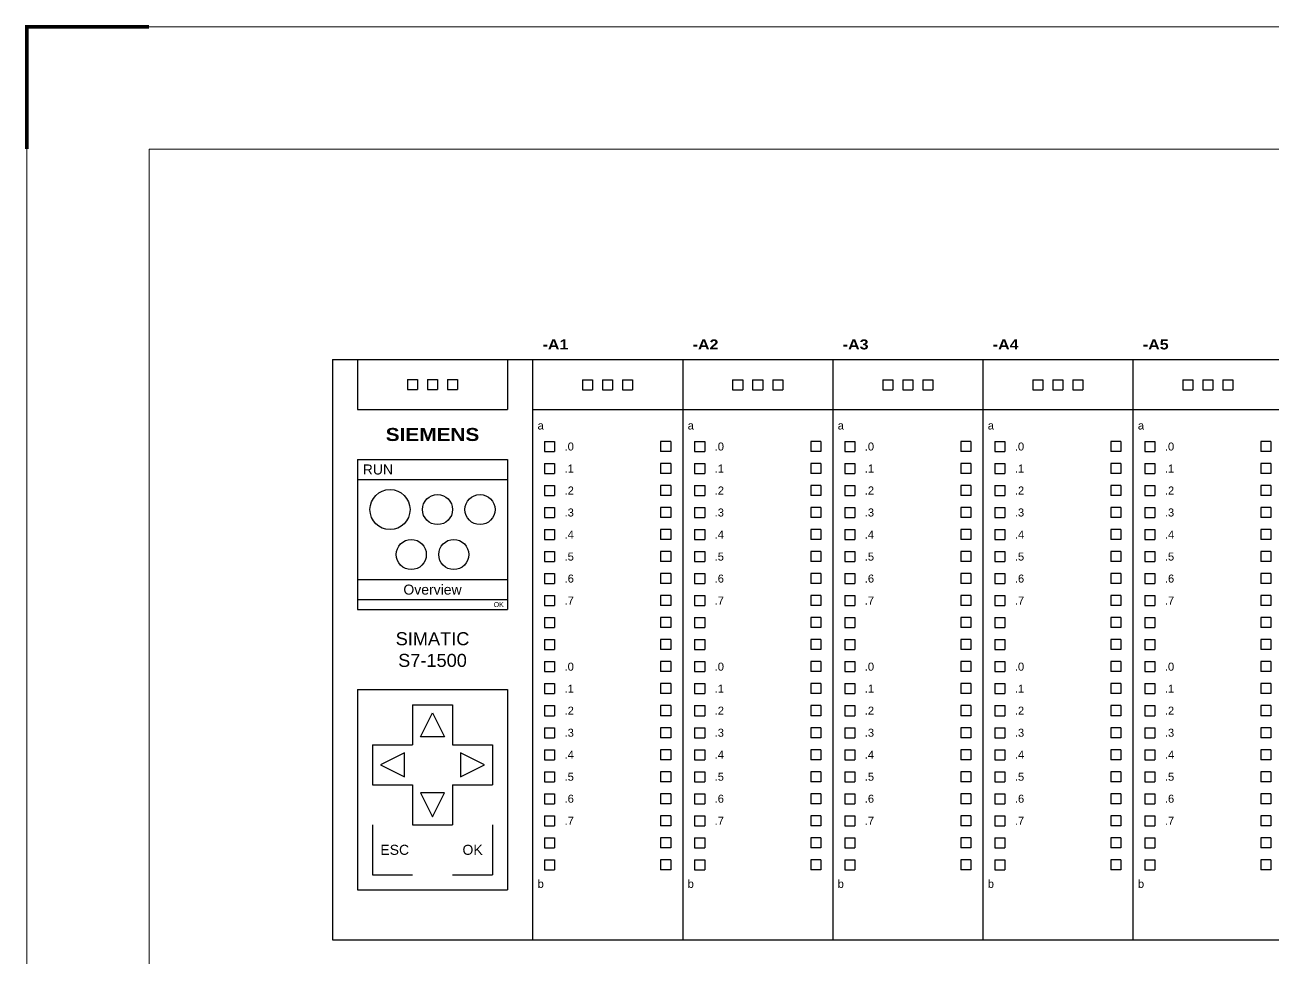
# Model space of a CAD drawing. Header units: centimetres. Extents: x -6233 to 67854, y 107 to 55669.
# Drawn here: x 110 to 1637, y 3410 to 4551 of the extents above; entities that cross this region are included whole.
import ezdxf
from ezdxf.enums import TextEntityAlignment as Align

# ---------------------------------------------------------------- set-up
doc = ezdxf.new("R2010")
doc.units = ezdxf.units.CM
doc.header["$LTSCALE"] = 25.4
for name, color, linetype in [('Etiket-Line-L', 7, 'Continuous'), ('EtIket-Line-S', 2, 'Continuous'), ('Etiket-Text-List1', 3, 'Continuous')]:
    doc.layers.add(name, color=color, linetype=linetype)
doc.styles.add('Bold', font='ariblk.ttf', dxfattribs={"height": 25.4})
doc.styles.get("Standard").update_dxf_attribs({"font": 'arial.ttf', "height": 25.4})

# ---------------------------------------------------------------- blocks, each defined once
blk = doc.blocks.new('x5 Out Line')
at = {"const_width": 0.3}
blk.add_lwpolyline([(9.654, 286.712), (0, 286.712), (0, 277.058)], dxfattribs=at)
at = {"lineweight": 15}
blk.add_lwpolyline([(395.797, 9.654), (395.797, 277.058), (9.654, 277.058), (9.654, 9.654)], close=True, dxfattribs=at)
at = {"layer": 'EtIket-Line-S', "lineweight": 9, "ltscale": 0.5}
blk.add_lwpolyline([(0, 0), (405.451, 0), (405.451, 286.712), (0, 286.712)], close=True, dxfattribs=at)

msp = doc.modelspace()

# ---------------------------------------------------------------- linework, layer by layer
at = {"ltscale": 50}
for p, q in [((486.1, 4142.2), (486.1, 3432.4)), ((486.1, 4142.2), (730.9, 4142.2)), ((516.7, 4142.2), (516.7, 4081)), ((700.3, 4142.2), (700.3, 4081)), ((730.9, 4142.2), (730.9, 3432.4)), ((730.9, 4142.2), (914.5, 4142.2)), ((914.5, 4142.2), (914.5, 3432.4)), ((914.5, 4142.2), (1098, 4142.2)), ((1098, 4142.2), (1098, 3432.4)), ((1098, 4142.2), (1281.6, 4142.2)), ((1281.6, 4142.2), (1281.6, 3432.4)), ((1281.6, 4142.2), (1465.2, 4142.2)), ((1465.2, 4142.2), (1465.2, 3432.4)), ((1465.2, 4142.2), (1648.7, 4142.2)), ((577.9, 4117.7), (577.9, 4105.5)), ((577.9, 4117.7), (590.2, 4117.7)), ((590.2, 4117.7), (590.2, 4105.5)), ((602.4, 4117.7), (602.4, 4105.5)), ((602.4, 4117.7), (614.6, 4117.7)), ((614.6, 4117.7), (614.6, 4105.5)), ((626.9, 4117.7), (626.9, 4105.5)), ((626.9, 4117.7), (639.1, 4117.7)), ((639.1, 4117.7), (639.1, 4105.5)), ((841, 4117.3), (841, 4105.1)), ((841, 4117.3), (853.3, 4117.3)), ((853.3, 4117.3), (853.3, 4105.1)), ((1024.6, 4117.3), (1024.6, 4105.1)), ((1024.6, 4117.3), (1036.8, 4117.3)), ((1036.8, 4117.3), (1036.8, 4105.1)), ((1208.2, 4117.3), (1208.2, 4105.1)), ((1208.2, 4117.3), (1220.4, 4117.3)), ((1220.4, 4117.3), (1220.4, 4105.1)), ((1391.7, 4117.3), (1391.7, 4105.1)), ((1391.7, 4117.3), (1404, 4117.3)), ((1404, 4117.3), (1404, 4105.1)), ((1575.3, 4117.3), (1575.3, 4105.1)), ((1575.3, 4117.3), (1587.5, 4117.3)), ((1587.5, 4117.3), (1587.5, 4105.1)), ((577.9, 4105.5), (590.2, 4105.5)), ((602.4, 4105.5), (614.6, 4105.5)), ((626.9, 4105.5), (639.1, 4105.5)), ((841, 4105.1), (853.3, 4105.1)), ((1024.6, 4105.1), (1036.8, 4105.1)), ((1208.2, 4105.1), (1220.4, 4105.1)), ((1391.7, 4105.1), (1404, 4105.1)), ((1575.3, 4105.1), (1587.5, 4105.1)), ((516.7, 4081), (700.3, 4081)), ((730.9, 4081), (914.5, 4081)), ((914.5, 4081), (1098, 4081)), ((1098, 4081), (1281.6, 4081)), ((1281.6, 4081), (1465.2, 4081)), ((1465.2, 4081), (1648.7, 4081)), ((887.5, 4041.9), (887.5, 4029.6)), ((899.8, 4041.9), (887.5, 4041.9)), ((899.8, 4041.9), (899.8, 4029.6)), ((1071.1, 4041.9), (1071.1, 4029.6)), ((1083.3, 4041.9), (1071.1, 4041.9)), ((1083.3, 4041.9), (1083.3, 4029.6)), ((1254.7, 4041.9), (1254.7, 4029.6)), ((1266.9, 4041.9), (1254.7, 4041.9)), ((1266.9, 4041.9), (1266.9, 4029.6)), ((1438.2, 4041.9), (1438.2, 4029.6)), ((1450.5, 4041.9), (1438.2, 4041.9)), ((1450.5, 4041.9), (1450.5, 4029.6)), ((1621.8, 4041.9), (1621.8, 4029.6)), ((1634, 4041.9), (1621.8, 4041.9)), ((1634, 4041.9), (1634, 4029.6)), ((516.7, 4019.8), (700.3, 4019.8)), ((516.7, 4019.8), (516.7, 3836.3)), ((700.3, 4019.8), (700.3, 3836.3)), ((899.8, 4029.6), (887.5, 4029.6)), ((1083.3, 4029.6), (1071.1, 4029.6)), ((1266.9, 4029.6), (1254.7, 4029.6)), ((1450.5, 4029.6), (1438.2, 4029.6)), ((1634, 4029.6), (1621.8, 4029.6)), ((887.5, 4014.9), (887.5, 4002.7)), ((899.8, 4014.9), (887.5, 4014.9)), ((899.8, 4002.7), (887.5, 4002.7)), ((899.8, 4014.9), (899.8, 4002.7)), ((1071.1, 4014.9), (1071.1, 4002.7)), ((1083.3, 4014.9), (1071.1, 4014.9)), ((1083.3, 4002.7), (1071.1, 4002.7)), ((1083.3, 4014.9), (1083.3, 4002.7)), ((1254.7, 4014.9), (1254.7, 4002.7)), ((1266.9, 4014.9), (1254.7, 4014.9)), ((1266.9, 4002.7), (1254.7, 4002.7)), ((1266.9, 4014.9), (1266.9, 4002.7)), ((1438.2, 4014.9), (1438.2, 4002.7)), ((1450.5, 4014.9), (1438.2, 4014.9)), ((1450.5, 4002.7), (1438.2, 4002.7)), ((1450.5, 4014.9), (1450.5, 4002.7)), ((1621.8, 4014.9), (1621.8, 4002.7)), ((1634, 4014.9), (1621.8, 4014.9)), ((1634, 4002.7), (1621.8, 4002.7)), ((1634, 4014.9), (1634, 4002.7)), ((516.7, 3995.3), (700.3, 3995.3)), ((887.5, 3988), (887.5, 3975.8)), ((899.8, 3988), (887.5, 3988)), ((899.8, 3988), (899.8, 3975.8)), ((1071.1, 3988), (1071.1, 3975.8)), ((1083.3, 3988), (1071.1, 3988)), ((1083.3, 3988), (1083.3, 3975.8)), ((1254.7, 3988), (1254.7, 3975.8)), ((1266.9, 3988), (1254.7, 3988)), ((1266.9, 3988), (1266.9, 3975.8)), ((1438.2, 3988), (1438.2, 3975.8)), ((1450.5, 3988), (1438.2, 3988)), ((1450.5, 3988), (1450.5, 3975.8)), ((1621.8, 3988), (1621.8, 3975.8)), ((1634, 3988), (1621.8, 3988)), ((1634, 3988), (1634, 3975.8)), ((899.8, 3975.8), (887.5, 3975.8)), ((1083.3, 3975.8), (1071.1, 3975.8)), ((1266.9, 3975.8), (1254.7, 3975.8)), ((1450.5, 3975.8), (1438.2, 3975.8)), ((1634, 3975.8), (1621.8, 3975.8)), ((887.5, 3961.1), (887.5, 3948.8)), ((899.8, 3961.1), (887.5, 3961.1)), ((899.8, 3961.1), (899.8, 3948.8)), ((1071.1, 3961.1), (1071.1, 3948.8)), ((1083.3, 3961.1), (1071.1, 3961.1)), ((1083.3, 3961.1), (1083.3, 3948.8)), ((1254.7, 3961.1), (1254.7, 3948.8)), ((1266.9, 3961.1), (1254.7, 3961.1)), ((1266.9, 3961.1), (1266.9, 3948.8)), ((1438.2, 3961.1), (1438.2, 3948.8)), ((1450.5, 3961.1), (1438.2, 3961.1)), ((1450.5, 3961.1), (1450.5, 3948.8)), ((1621.8, 3961.1), (1621.8, 3948.8)), ((1634, 3961.1), (1621.8, 3961.1)), ((1634, 3961.1), (1634, 3948.8)), ((899.8, 3948.8), (887.5, 3948.8)), ((1083.3, 3948.8), (1071.1, 3948.8)), ((1266.9, 3948.8), (1254.7, 3948.8)), ((1450.5, 3948.8), (1438.2, 3948.8)), ((1634, 3948.8), (1621.8, 3948.8)), ((887.5, 3934.2), (887.5, 3921.9)), ((899.8, 3934.2), (887.5, 3934.2)), ((899.8, 3934.2), (899.8, 3921.9)), ((1071.1, 3934.2), (1071.1, 3921.9)), ((1083.3, 3934.2), (1071.1, 3934.2)), ((1083.3, 3934.2), (1083.3, 3921.9)), ((1254.7, 3934.2), (1254.7, 3921.9)), ((1266.9, 3934.2), (1254.7, 3934.2)), ((1266.9, 3934.2), (1266.9, 3921.9)), ((1438.2, 3934.2), (1438.2, 3921.9)), ((1450.5, 3934.2), (1438.2, 3934.2)), ((1450.5, 3934.2), (1450.5, 3921.9)), ((1621.8, 3934.2), (1621.8, 3921.9)), ((1634, 3934.2), (1621.8, 3934.2)), ((1634, 3934.2), (1634, 3921.9)), ((899.8, 3921.9), (887.5, 3921.9)), ((1083.3, 3921.9), (1071.1, 3921.9)), ((1266.9, 3921.9), (1254.7, 3921.9)), ((1450.5, 3921.9), (1438.2, 3921.9)), ((1634, 3921.9), (1621.8, 3921.9)), ((887.5, 3907.2), (887.5, 3895)), ((899.8, 3907.2), (887.5, 3907.2)), ((899.8, 3895), (887.5, 3895)), ((899.8, 3907.2), (899.8, 3895)), ((1071.1, 3907.2), (1071.1, 3895)), ((1083.3, 3907.2), (1071.1, 3907.2)), ((1083.3, 3895), (1071.1, 3895)), ((1083.3, 3907.2), (1083.3, 3895)), ((1254.7, 3907.2), (1254.7, 3895)), ((1266.9, 3907.2), (1254.7, 3907.2)), ((1266.9, 3895), (1254.7, 3895)), ((1266.9, 3907.2), (1266.9, 3895)), ((1438.2, 3907.2), (1438.2, 3895)), ((1450.5, 3907.2), (1438.2, 3907.2)), ((1450.5, 3895), (1438.2, 3895)), ((1450.5, 3907.2), (1450.5, 3895)), ((1621.8, 3907.2), (1621.8, 3895)), ((1634, 3907.2), (1621.8, 3907.2)), ((1634, 3895), (1621.8, 3895)), ((1634, 3907.2), (1634, 3895)), ((887.5, 3880.3), (887.5, 3868.1)), ((899.8, 3880.3), (887.5, 3880.3)), ((899.8, 3880.3), (899.8, 3868.1)), ((1071.1, 3880.3), (1071.1, 3868.1)), ((1083.3, 3880.3), (1071.1, 3880.3)), ((1083.3, 3880.3), (1083.3, 3868.1)), ((1254.7, 3880.3), (1254.7, 3868.1)), ((1266.9, 3880.3), (1254.7, 3880.3)), ((1266.9, 3880.3), (1266.9, 3868.1)), ((1438.2, 3880.3), (1438.2, 3868.1)), ((1450.5, 3880.3), (1438.2, 3880.3)), ((1450.5, 3880.3), (1450.5, 3868.1)), ((1621.8, 3880.3), (1621.8, 3868.1)), ((1634, 3880.3), (1621.8, 3880.3)), ((1634, 3880.3), (1634, 3868.1)), ((516.7, 3873), (700.3, 3873)), ((899.8, 3868.1), (887.5, 3868.1)), ((1083.3, 3868.1), (1071.1, 3868.1)), ((1266.9, 3868.1), (1254.7, 3868.1)), ((1450.5, 3868.1), (1438.2, 3868.1)), ((1634, 3868.1), (1621.8, 3868.1)), ((516.7, 3848.5), (700.3, 3848.5)), ((887.5, 3853.4), (887.5, 3841.2)), ((899.8, 3853.4), (887.5, 3853.4)), ((899.8, 3853.4), (899.8, 3841.2)), ((1071.1, 3853.4), (1071.1, 3841.2)), ((1083.3, 3853.4), (1071.1, 3853.4)), ((1083.3, 3853.4), (1083.3, 3841.2)), ((1254.7, 3853.4), (1254.7, 3841.2)), ((1266.9, 3853.4), (1254.7, 3853.4)), ((1266.9, 3853.4), (1266.9, 3841.2)), ((1438.2, 3853.4), (1438.2, 3841.2)), ((1450.5, 3853.4), (1438.2, 3853.4)), ((1450.5, 3853.4), (1450.5, 3841.2)), ((1621.8, 3853.4), (1621.8, 3841.2)), ((1634, 3853.4), (1621.8, 3853.4)), ((1634, 3853.4), (1634, 3841.2)), ((516.7, 3836.3), (700.3, 3836.3)), ((899.8, 3841.2), (887.5, 3841.2)), ((1083.3, 3841.2), (1071.1, 3841.2)), ((1266.9, 3841.2), (1254.7, 3841.2)), ((1450.5, 3841.2), (1438.2, 3841.2)), ((1634, 3841.2), (1621.8, 3841.2)), ((745.6, 3826.5), (745.6, 3814.2)), ((745.6, 3826.5), (757.8, 3826.5)), ((757.8, 3826.5), (757.8, 3814.2)), ((887.5, 3826.5), (887.5, 3814.2)), ((899.8, 3826.5), (887.5, 3826.5)), ((899.8, 3826.5), (899.8, 3814.2)), ((929.1, 3826.5), (929.1, 3814.2)), ((929.1, 3826.5), (941.4, 3826.5)), ((941.4, 3826.5), (941.4, 3814.2)), ((1071.1, 3826.5), (1071.1, 3814.2)), ((1083.3, 3826.5), (1071.1, 3826.5)), ((1083.3, 3826.5), (1083.3, 3814.2)), ((1112.7, 3826.5), (1112.7, 3814.2)), ((1112.7, 3826.5), (1124.9, 3826.5)), ((1124.9, 3826.5), (1124.9, 3814.2)), ((1254.7, 3826.5), (1254.7, 3814.2)), ((1266.9, 3826.5), (1254.7, 3826.5)), ((1266.9, 3826.5), (1266.9, 3814.2)), ((1296.3, 3826.5), (1296.3, 3814.2)), ((1296.3, 3826.5), (1308.5, 3826.5)), ((1308.5, 3826.5), (1308.5, 3814.2)), ((1438.2, 3826.5), (1438.2, 3814.2)), ((1450.5, 3826.5), (1438.2, 3826.5)), ((1450.5, 3826.5), (1450.5, 3814.2)), ((1479.8, 3826.5), (1479.8, 3814.2)), ((1479.8, 3826.5), (1492.1, 3826.5)), ((1492.1, 3826.5), (1492.1, 3814.2)), ((1621.8, 3826.5), (1621.8, 3814.2)), ((1634, 3826.5), (1621.8, 3826.5)), ((1634, 3826.5), (1634, 3814.2)), ((745.6, 3814.2), (757.8, 3814.2)), ((899.8, 3814.2), (887.5, 3814.2)), ((929.1, 3814.2), (941.4, 3814.2)), ((1083.3, 3814.2), (1071.1, 3814.2)), ((1112.7, 3814.2), (1124.9, 3814.2)), ((1266.9, 3814.2), (1254.7, 3814.2)), ((1296.3, 3814.2), (1308.5, 3814.2)), ((1450.5, 3814.2), (1438.2, 3814.2)), ((1479.8, 3814.2), (1492.1, 3814.2)), ((1634, 3814.2), (1621.8, 3814.2)), ((745.6, 3799.5), (745.6, 3787.3)), ((745.6, 3799.5), (757.8, 3799.5)), ((745.6, 3787.3), (757.8, 3787.3)), ((757.8, 3799.5), (757.8, 3787.3)), ((887.5, 3799.5), (887.5, 3787.3)), ((899.8, 3799.5), (887.5, 3799.5)), ((899.8, 3787.3), (887.5, 3787.3)), ((899.8, 3799.5), (899.8, 3787.3)), ((929.1, 3799.5), (929.1, 3787.3)), ((929.1, 3799.5), (941.4, 3799.5)), ((929.1, 3787.3), (941.4, 3787.3)), ((941.4, 3799.5), (941.4, 3787.3)), ((1071.1, 3799.5), (1071.1, 3787.3)), ((1083.3, 3799.5), (1071.1, 3799.5)), ((1083.3, 3787.3), (1071.1, 3787.3)), ((1083.3, 3799.5), (1083.3, 3787.3)), ((1112.7, 3799.5), (1112.7, 3787.3)), ((1112.7, 3799.5), (1124.9, 3799.5)), ((1112.7, 3787.3), (1124.9, 3787.3)), ((1124.9, 3799.5), (1124.9, 3787.3)), ((1254.7, 3799.5), (1254.7, 3787.3)), ((1266.9, 3799.5), (1254.7, 3799.5)), ((1266.9, 3787.3), (1254.7, 3787.3)), ((1266.9, 3799.5), (1266.9, 3787.3)), ((1296.3, 3799.5), (1296.3, 3787.3)), ((1296.3, 3799.5), (1308.5, 3799.5)), ((1296.3, 3787.3), (1308.5, 3787.3)), ((1308.5, 3799.5), (1308.5, 3787.3)), ((1438.2, 3799.5), (1438.2, 3787.3)), ((1450.5, 3799.5), (1438.2, 3799.5)), ((1450.5, 3787.3), (1438.2, 3787.3)), ((1450.5, 3799.5), (1450.5, 3787.3)), ((1479.8, 3799.5), (1479.8, 3787.3)), ((1479.8, 3799.5), (1492.1, 3799.5)), ((1479.8, 3787.3), (1492.1, 3787.3)), ((1492.1, 3799.5), (1492.1, 3787.3)), ((1621.8, 3799.5), (1621.8, 3787.3)), ((1634, 3799.5), (1621.8, 3799.5)), ((1634, 3787.3), (1621.8, 3787.3)), ((1634, 3799.5), (1634, 3787.3)), ((887.5, 3772.6), (887.5, 3760.4)), ((899.8, 3772.6), (887.5, 3772.6)), ((899.8, 3772.6), (899.8, 3760.4)), ((1071.1, 3772.6), (1071.1, 3760.4)), ((1083.3, 3772.6), (1071.1, 3772.6)), ((1083.3, 3772.6), (1083.3, 3760.4)), ((1254.7, 3772.6), (1254.7, 3760.4)), ((1266.9, 3772.6), (1254.7, 3772.6)), ((1266.9, 3772.6), (1266.9, 3760.4)), ((1438.2, 3772.6), (1438.2, 3760.4)), ((1450.5, 3772.6), (1438.2, 3772.6)), ((1450.5, 3772.6), (1450.5, 3760.4)), ((1621.8, 3772.6), (1621.8, 3760.4)), ((1634, 3772.6), (1621.8, 3772.6)), ((1634, 3772.6), (1634, 3760.4)), ((899.8, 3760.4), (887.5, 3760.4)), ((1083.3, 3760.4), (1071.1, 3760.4)), ((1266.9, 3760.4), (1254.7, 3760.4)), ((1450.5, 3760.4), (1438.2, 3760.4)), ((1634, 3760.4), (1621.8, 3760.4)), ((887.5, 3745.7), (887.5, 3733.5)), ((899.8, 3745.7), (887.5, 3745.7)), ((899.8, 3745.7), (899.8, 3733.5)), ((1071.1, 3745.7), (1071.1, 3733.5)), ((1083.3, 3745.7), (1071.1, 3745.7)), ((1083.3, 3745.7), (1083.3, 3733.5)), ((1254.7, 3745.7), (1254.7, 3733.5)), ((1266.9, 3745.7), (1254.7, 3745.7)), ((1266.9, 3745.7), (1266.9, 3733.5)), ((1438.2, 3745.7), (1438.2, 3733.5)), ((1450.5, 3745.7), (1438.2, 3745.7)), ((1450.5, 3745.7), (1450.5, 3733.5)), ((1621.8, 3745.7), (1621.8, 3733.5)), ((1634, 3745.7), (1621.8, 3745.7)), ((1634, 3745.7), (1634, 3733.5)), ((516.7, 3738.4), (700.3, 3738.4)), ((516.7, 3738.4), (516.7, 3493.6)), ((700.3, 3738.4), (700.3, 3493.6)), ((899.8, 3733.5), (887.5, 3733.5)), ((1083.3, 3733.5), (1071.1, 3733.5)), ((1266.9, 3733.5), (1254.7, 3733.5)), ((1450.5, 3733.5), (1438.2, 3733.5)), ((1634, 3733.5), (1621.8, 3733.5)), ((584, 3720), (633, 3720)), ((584, 3720), (584, 3671)), ((593.8, 3680.8), (608.5, 3710.2)), ((608.5, 3710.2), (623.2, 3680.8)), ((633, 3720), (633, 3671)), ((887.5, 3718.8), (887.5, 3706.5)), ((899.8, 3718.8), (887.5, 3718.8)), ((899.8, 3718.8), (899.8, 3706.5)), ((1071.1, 3718.8), (1071.1, 3706.5)), ((1083.3, 3718.8), (1071.1, 3718.8)), ((1083.3, 3718.8), (1083.3, 3706.5)), ((1254.7, 3718.8), (1254.7, 3706.5)), ((1266.9, 3718.8), (1254.7, 3718.8)), ((1266.9, 3718.8), (1266.9, 3706.5)), ((1438.2, 3718.8), (1438.2, 3706.5)), ((1450.5, 3718.8), (1438.2, 3718.8)), ((1450.5, 3718.8), (1450.5, 3706.5)), ((1621.8, 3718.8), (1621.8, 3706.5)), ((1634, 3718.8), (1621.8, 3718.8)), ((1634, 3718.8), (1634, 3706.5)), ((899.8, 3706.5), (887.5, 3706.5)), ((1083.3, 3706.5), (1071.1, 3706.5)), ((1266.9, 3706.5), (1254.7, 3706.5)), ((1450.5, 3706.5), (1438.2, 3706.5)), ((1634, 3706.5), (1621.8, 3706.5)), ((623.2, 3680.8), (593.8, 3680.8)), ((887.5, 3691.8), (887.5, 3679.6)), ((899.8, 3691.8), (887.5, 3691.8)), ((899.8, 3679.6), (887.5, 3679.6)), ((899.8, 3691.8), (899.8, 3679.6)), ((1071.1, 3691.8), (1071.1, 3679.6)), ((1083.3, 3691.8), (1071.1, 3691.8)), ((1083.3, 3679.6), (1071.1, 3679.6)), ((1083.3, 3691.8), (1083.3, 3679.6)), ((1254.7, 3691.8), (1254.7, 3679.6)), ((1266.9, 3691.8), (1254.7, 3691.8)), ((1266.9, 3679.6), (1254.7, 3679.6)), ((1266.9, 3691.8), (1266.9, 3679.6)), ((1438.2, 3691.8), (1438.2, 3679.6)), ((1450.5, 3691.8), (1438.2, 3691.8)), ((1450.5, 3679.6), (1438.2, 3679.6)), ((1450.5, 3691.8), (1450.5, 3679.6)), ((1621.8, 3691.8), (1621.8, 3679.6)), ((1634, 3691.8), (1621.8, 3691.8)), ((1634, 3679.6), (1621.8, 3679.6)), ((1634, 3691.8), (1634, 3679.6)), ((535.1, 3671), (535.1, 3622.1)), ((535.1, 3671), (584, 3671)), ((633, 3671), (681.9, 3671)), ((681.9, 3671), (681.9, 3622.1)), ((887.5, 3664.9), (887.5, 3652.7)), ((899.8, 3664.9), (887.5, 3664.9)), ((899.8, 3664.9), (899.8, 3652.7)), ((1071.1, 3664.9), (1071.1, 3652.7)), ((1083.3, 3664.9), (1071.1, 3664.9)), ((1083.3, 3664.9), (1083.3, 3652.7)), ((1254.7, 3664.9), (1254.7, 3652.7)), ((1266.9, 3664.9), (1254.7, 3664.9)), ((1266.9, 3664.9), (1266.9, 3652.7)), ((1438.2, 3664.9), (1438.2, 3652.7)), ((1450.5, 3664.9), (1438.2, 3664.9)), ((1450.5, 3664.9), (1450.5, 3652.7)), ((1621.8, 3664.9), (1621.8, 3652.7)), ((1634, 3664.9), (1621.8, 3664.9)), ((1634, 3664.9), (1634, 3652.7)), ((574.3, 3661.3), (544.8, 3646.6)), ((574.3, 3631.9), (574.3, 3661.3)), ((672.2, 3646.6), (642.7, 3661.3)), ((642.7, 3661.3), (642.7, 3631.9)), ((899.8, 3652.7), (887.5, 3652.7)), ((1083.3, 3652.7), (1071.1, 3652.7)), ((1266.9, 3652.7), (1254.7, 3652.7)), ((1450.5, 3652.7), (1438.2, 3652.7)), ((1634, 3652.7), (1621.8, 3652.7)), ((544.8, 3646.6), (574.3, 3631.9)), ((642.7, 3631.9), (672.2, 3646.6)), ((887.5, 3638), (887.5, 3625.8)), ((899.8, 3638), (887.5, 3638)), ((899.8, 3638), (899.8, 3625.8)), ((1071.1, 3638), (1071.1, 3625.8)), ((1083.3, 3638), (1071.1, 3638)), ((1083.3, 3638), (1083.3, 3625.8)), ((1254.7, 3638), (1254.7, 3625.8)), ((1266.9, 3638), (1254.7, 3638)), ((1266.9, 3638), (1266.9, 3625.8)), ((1438.2, 3638), (1438.2, 3625.8)), ((1450.5, 3638), (1438.2, 3638)), ((1450.5, 3638), (1450.5, 3625.8)), ((1621.8, 3638), (1621.8, 3625.8)), ((1634, 3638), (1621.8, 3638)), ((1634, 3638), (1634, 3625.8)), ((535.1, 3622.1), (584, 3622.1)), ((584, 3622.1), (584, 3573.1)), ((633, 3622.1), (681.9, 3622.1)), ((633, 3622.1), (633, 3573.1)), ((899.8, 3625.8), (887.5, 3625.8)), ((1083.3, 3625.8), (1071.1, 3625.8)), ((1266.9, 3625.8), (1254.7, 3625.8)), ((1450.5, 3625.8), (1438.2, 3625.8)), ((1634, 3625.8), (1621.8, 3625.8)), ((593.8, 3612.3), (608.5, 3582.9)), ((623.2, 3612.3), (593.8, 3612.3)), ((608.5, 3582.9), (623.2, 3612.3)), ((887.5, 3611.1), (887.5, 3598.8)), ((899.8, 3611.1), (887.5, 3611.1)), ((899.8, 3611.1), (899.8, 3598.8)), ((1071.1, 3611.1), (1071.1, 3598.8)), ((1083.3, 3611.1), (1071.1, 3611.1)), ((1083.3, 3611.1), (1083.3, 3598.8)), ((1254.7, 3611.1), (1254.7, 3598.8)), ((1266.9, 3611.1), (1254.7, 3611.1)), ((1266.9, 3611.1), (1266.9, 3598.8)), ((1438.2, 3611.1), (1438.2, 3598.8)), ((1450.5, 3611.1), (1438.2, 3611.1)), ((1450.5, 3611.1), (1450.5, 3598.8)), ((1621.8, 3611.1), (1621.8, 3598.8)), ((1634, 3611.1), (1621.8, 3611.1)), ((1634, 3611.1), (1634, 3598.8)), ((899.8, 3598.8), (887.5, 3598.8)), ((1083.3, 3598.8), (1071.1, 3598.8)), ((1266.9, 3598.8), (1254.7, 3598.8)), ((1450.5, 3598.8), (1438.2, 3598.8)), ((1634, 3598.8), (1621.8, 3598.8)), ((535.1, 3573.1), (535.1, 3512)), ((584, 3573.1), (633, 3573.1)), ((887.5, 3584.2), (887.5, 3571.9)), ((899.8, 3584.2), (887.5, 3584.2)), ((899.8, 3584.2), (899.8, 3571.9)), ((1071.1, 3584.2), (1071.1, 3571.9)), ((1083.3, 3584.2), (1071.1, 3584.2)), ((1083.3, 3584.2), (1083.3, 3571.9)), ((1254.7, 3584.2), (1254.7, 3571.9)), ((1266.9, 3584.2), (1254.7, 3584.2)), ((1266.9, 3584.2), (1266.9, 3571.9)), ((1438.2, 3584.2), (1438.2, 3571.9)), ((1450.5, 3584.2), (1438.2, 3584.2)), ((1450.5, 3584.2), (1450.5, 3571.9)), ((1621.8, 3584.2), (1621.8, 3571.9)), ((1634, 3584.2), (1621.8, 3584.2)), ((1634, 3584.2), (1634, 3571.9)), ((745.6, 3557.2), (745.6, 3545)), ((745.6, 3557.2), (757.8, 3557.2)), ((757.8, 3557.2), (757.8, 3545)), ((899.8, 3571.9), (887.5, 3571.9)), ((887.5, 3557.2), (887.5, 3545)), ((899.8, 3557.2), (887.5, 3557.2)), ((899.8, 3557.2), (899.8, 3545)), ((929.1, 3557.2), (929.1, 3545)), ((929.1, 3557.2), (941.4, 3557.2)), ((941.4, 3557.2), (941.4, 3545)), ((1083.3, 3571.9), (1071.1, 3571.9)), ((1071.1, 3557.2), (1071.1, 3545)), ((1083.3, 3557.2), (1071.1, 3557.2)), ((1083.3, 3557.2), (1083.3, 3545)), ((1112.7, 3557.2), (1112.7, 3545)), ((1112.7, 3557.2), (1124.9, 3557.2)), ((1124.9, 3557.2), (1124.9, 3545)), ((1266.9, 3571.9), (1254.7, 3571.9)), ((1254.7, 3557.2), (1254.7, 3545)), ((1266.9, 3557.2), (1254.7, 3557.2)), ((1266.9, 3557.2), (1266.9, 3545)), ((1296.3, 3557.2), (1296.3, 3545)), ((1296.3, 3557.2), (1308.5, 3557.2)), ((1308.5, 3557.2), (1308.5, 3545)), ((1450.5, 3571.9), (1438.2, 3571.9)), ((1438.2, 3557.2), (1438.2, 3545)), ((1450.5, 3557.2), (1438.2, 3557.2)), ((1450.5, 3557.2), (1450.5, 3545)), ((1479.8, 3557.2), (1479.8, 3545)), ((1479.8, 3557.2), (1492.1, 3557.2)), ((1492.1, 3557.2), (1492.1, 3545)), ((1634, 3571.9), (1621.8, 3571.9)), ((1621.8, 3557.2), (1621.8, 3545)), ((1634, 3557.2), (1621.8, 3557.2)), ((1634, 3557.2), (1634, 3545)), ((559.6, 3542.5), (559.6, 3542.5)), ((559.6, 3542.5), (559.6, 3542.5)), ((745.6, 3545), (757.8, 3545)), ((899.8, 3545), (887.5, 3545)), ((929.1, 3545), (941.4, 3545)), ((1083.3, 3545), (1071.1, 3545)), ((1112.7, 3545), (1124.9, 3545)), ((1266.9, 3545), (1254.7, 3545)), ((1296.3, 3545), (1308.5, 3545)), ((1450.5, 3545), (1438.2, 3545)), ((1479.8, 3545), (1492.1, 3545)), ((1634, 3545), (1621.8, 3545)), ((745.6, 3530.3), (745.6, 3518.1)), ((745.6, 3530.3), (757.8, 3530.3)), ((757.8, 3530.3), (757.8, 3518.1)), ((887.5, 3530.3), (887.5, 3518.1)), ((899.8, 3530.3), (887.5, 3530.3)), ((899.8, 3530.3), (899.8, 3518.1)), ((929.1, 3530.3), (929.1, 3518.1)), ((929.1, 3530.3), (941.4, 3530.3)), ((941.4, 3530.3), (941.4, 3518.1)), ((1071.1, 3530.3), (1071.1, 3518.1)), ((1083.3, 3530.3), (1071.1, 3530.3)), ((1083.3, 3530.3), (1083.3, 3518.1)), ((1112.7, 3530.3), (1112.7, 3518.1)), ((1112.7, 3530.3), (1124.9, 3530.3)), ((1124.9, 3530.3), (1124.9, 3518.1)), ((1254.7, 3530.3), (1254.7, 3518.1)), ((1266.9, 3530.3), (1254.7, 3530.3)), ((1266.9, 3530.3), (1266.9, 3518.1)), ((1296.3, 3530.3), (1296.3, 3518.1)), ((1296.3, 3530.3), (1308.5, 3530.3)), ((1308.5, 3530.3), (1308.5, 3518.1)), ((1438.2, 3530.3), (1438.2, 3518.1)), ((1450.5, 3530.3), (1438.2, 3530.3)), ((1450.5, 3530.3), (1450.5, 3518.1)), ((1479.8, 3530.3), (1479.8, 3518.1)), ((1479.8, 3530.3), (1492.1, 3530.3)), ((1492.1, 3530.3), (1492.1, 3518.1)), ((1621.8, 3530.3), (1621.8, 3518.1)), ((1634, 3530.3), (1621.8, 3530.3)), ((1634, 3530.3), (1634, 3518.1)), ((535.1, 3512), (584, 3512)), ((745.6, 3518.1), (757.8, 3518.1)), ((899.8, 3518.1), (887.5, 3518.1)), ((929.1, 3518.1), (941.4, 3518.1)), ((1083.3, 3518.1), (1071.1, 3518.1)), ((1112.7, 3518.1), (1124.9, 3518.1)), ((1266.9, 3518.1), (1254.7, 3518.1)), ((1296.3, 3518.1), (1308.5, 3518.1)), ((1450.5, 3518.1), (1438.2, 3518.1)), ((1479.8, 3518.1), (1492.1, 3518.1)), ((1634, 3518.1), (1621.8, 3518.1)), ((516.7, 3493.6), (700.3, 3493.6)), ((486.1, 3432.4), (730.9, 3432.4)), ((730.9, 3432.4), (914.5, 3432.4)), ((914.5, 3432.4), (1098, 3432.4)), ((1098, 3432.4), (1281.6, 3432.4)), ((1281.6, 3432.4), (1465.2, 3432.4)), ((1465.2, 3432.4), (1648.7, 3432.4))]:
    msp.add_line(p, q, dxfattribs=at)
at = {"color": 146, "ltscale": 50, "true_color": 0x105689}
for p, q in [((792.1, 4117.3), (792.1, 4105.1)), ((792.1, 4117.3), (804.3, 4117.3)), ((804.3, 4117.3), (804.3, 4105.1)), ((975.6, 4117.3), (975.6, 4105.1)), ((975.6, 4117.3), (987.9, 4117.3)), ((987.9, 4117.3), (987.9, 4105.1)), ((1159.2, 4117.3), (1159.2, 4105.1)), ((1159.2, 4117.3), (1171.4, 4117.3)), ((1171.4, 4117.3), (1171.4, 4105.1)), ((1342.8, 4117.3), (1342.8, 4105.1)), ((1342.8, 4117.3), (1355, 4117.3)), ((1355, 4117.3), (1355, 4105.1)), ((1526.3, 4117.3), (1526.3, 4105.1)), ((1526.3, 4117.3), (1538.6, 4117.3)), ((1538.6, 4117.3), (1538.6, 4105.1)), ((792.1, 4105.1), (804.3, 4105.1)), ((975.6, 4105.1), (987.9, 4105.1)), ((1159.2, 4105.1), (1171.4, 4105.1)), ((1342.8, 4105.1), (1355, 4105.1)), ((1526.3, 4105.1), (1538.6, 4105.1)), ((745.6, 4041.9), (745.6, 4029.6)), ((745.6, 4041.9), (757.8, 4041.9)), ((757.8, 4041.9), (757.8, 4029.6)), ((929.1, 4041.9), (929.1, 4029.6)), ((929.1, 4041.9), (941.4, 4041.9)), ((941.4, 4041.9), (941.4, 4029.6)), ((1112.7, 4041.9), (1112.7, 4029.6)), ((1112.7, 4041.9), (1124.9, 4041.9)), ((1124.9, 4041.9), (1124.9, 4029.6)), ((1296.3, 4041.9), (1296.3, 4029.6)), ((1296.3, 4041.9), (1308.5, 4041.9)), ((1308.5, 4041.9), (1308.5, 4029.6)), ((1479.8, 4041.9), (1479.8, 4029.6)), ((1479.8, 4041.9), (1492.1, 4041.9)), ((1492.1, 4041.9), (1492.1, 4029.6)), ((745.6, 4029.6), (757.8, 4029.6)), ((929.1, 4029.6), (941.4, 4029.6)), ((1112.7, 4029.6), (1124.9, 4029.6)), ((1296.3, 4029.6), (1308.5, 4029.6)), ((1479.8, 4029.6), (1492.1, 4029.6)), ((745.6, 4014.9), (745.6, 4002.7)), ((745.6, 4014.9), (757.8, 4014.9)), ((745.6, 4002.7), (757.8, 4002.7)), ((757.8, 4014.9), (757.8, 4002.7)), ((929.1, 4014.9), (929.1, 4002.7)), ((929.1, 4014.9), (941.4, 4014.9)), ((929.1, 4002.7), (941.4, 4002.7)), ((941.4, 4014.9), (941.4, 4002.7)), ((1112.7, 4014.9), (1112.7, 4002.7)), ((1112.7, 4014.9), (1124.9, 4014.9)), ((1112.7, 4002.7), (1124.9, 4002.7)), ((1124.9, 4014.9), (1124.9, 4002.7)), ((1296.3, 4014.9), (1296.3, 4002.7)), ((1296.3, 4014.9), (1308.5, 4014.9)), ((1296.3, 4002.7), (1308.5, 4002.7)), ((1308.5, 4014.9), (1308.5, 4002.7)), ((1479.8, 4014.9), (1479.8, 4002.7)), ((1479.8, 4014.9), (1492.1, 4014.9)), ((1479.8, 4002.7), (1492.1, 4002.7)), ((1492.1, 4014.9), (1492.1, 4002.7)), ((745.6, 3988), (745.6, 3975.8)), ((745.6, 3988), (757.8, 3988)), ((757.8, 3988), (757.8, 3975.8)), ((929.1, 3988), (929.1, 3975.8)), ((929.1, 3988), (941.4, 3988)), ((941.4, 3988), (941.4, 3975.8)), ((1112.7, 3988), (1112.7, 3975.8)), ((1112.7, 3988), (1124.9, 3988)), ((1124.9, 3988), (1124.9, 3975.8)), ((1296.3, 3988), (1296.3, 3975.8)), ((1296.3, 3988), (1308.5, 3988)), ((1308.5, 3988), (1308.5, 3975.8)), ((1479.8, 3988), (1479.8, 3975.8)), ((1479.8, 3988), (1492.1, 3988)), ((1492.1, 3988), (1492.1, 3975.8)), ((745.6, 3975.8), (757.8, 3975.8)), ((929.1, 3975.8), (941.4, 3975.8)), ((1112.7, 3975.8), (1124.9, 3975.8)), ((1296.3, 3975.8), (1308.5, 3975.8)), ((1479.8, 3975.8), (1492.1, 3975.8)), ((745.6, 3961.1), (745.6, 3948.8)), ((745.6, 3961.1), (757.8, 3961.1)), ((757.8, 3961.1), (757.8, 3948.8)), ((929.1, 3961.1), (929.1, 3948.8)), ((929.1, 3961.1), (941.4, 3961.1)), ((941.4, 3961.1), (941.4, 3948.8)), ((1112.7, 3961.1), (1112.7, 3948.8)), ((1112.7, 3961.1), (1124.9, 3961.1)), ((1124.9, 3961.1), (1124.9, 3948.8)), ((1296.3, 3961.1), (1296.3, 3948.8)), ((1296.3, 3961.1), (1308.5, 3961.1)), ((1308.5, 3961.1), (1308.5, 3948.8)), ((1479.8, 3961.1), (1479.8, 3948.8)), ((1479.8, 3961.1), (1492.1, 3961.1)), ((1492.1, 3961.1), (1492.1, 3948.8)), ((745.6, 3948.8), (757.8, 3948.8)), ((929.1, 3948.8), (941.4, 3948.8)), ((1112.7, 3948.8), (1124.9, 3948.8)), ((1296.3, 3948.8), (1308.5, 3948.8)), ((1479.8, 3948.8), (1492.1, 3948.8)), ((745.6, 3934.2), (745.6, 3921.9)), ((745.6, 3934.2), (757.8, 3934.2)), ((757.8, 3934.2), (757.8, 3921.9)), ((929.1, 3934.2), (929.1, 3921.9)), ((929.1, 3934.2), (941.4, 3934.2)), ((941.4, 3934.2), (941.4, 3921.9)), ((1112.7, 3934.2), (1112.7, 3921.9)), ((1112.7, 3934.2), (1124.9, 3934.2)), ((1124.9, 3934.2), (1124.9, 3921.9)), ((1296.3, 3934.2), (1296.3, 3921.9)), ((1296.3, 3934.2), (1308.5, 3934.2)), ((1308.5, 3934.2), (1308.5, 3921.9)), ((1479.8, 3934.2), (1479.8, 3921.9)), ((1479.8, 3934.2), (1492.1, 3934.2)), ((1492.1, 3934.2), (1492.1, 3921.9)), ((745.6, 3921.9), (757.8, 3921.9)), ((929.1, 3921.9), (941.4, 3921.9)), ((1112.7, 3921.9), (1124.9, 3921.9)), ((1296.3, 3921.9), (1308.5, 3921.9)), ((1479.8, 3921.9), (1492.1, 3921.9)), ((745.6, 3907.2), (745.6, 3895)), ((745.6, 3907.2), (757.8, 3907.2)), ((745.6, 3895), (757.8, 3895)), ((757.8, 3907.2), (757.8, 3895)), ((929.1, 3907.2), (929.1, 3895)), ((929.1, 3907.2), (941.4, 3907.2)), ((929.1, 3895), (941.4, 3895)), ((941.4, 3907.2), (941.4, 3895)), ((1112.7, 3907.2), (1112.7, 3895)), ((1112.7, 3907.2), (1124.9, 3907.2)), ((1112.7, 3895), (1124.9, 3895)), ((1124.9, 3907.2), (1124.9, 3895)), ((1296.3, 3907.2), (1296.3, 3895)), ((1296.3, 3907.2), (1308.5, 3907.2)), ((1296.3, 3895), (1308.5, 3895)), ((1308.5, 3907.2), (1308.5, 3895)), ((1479.8, 3907.2), (1479.8, 3895)), ((1479.8, 3907.2), (1492.1, 3907.2)), ((1479.8, 3895), (1492.1, 3895)), ((1492.1, 3907.2), (1492.1, 3895)), ((745.6, 3880.3), (745.6, 3868.1)), ((745.6, 3880.3), (757.8, 3880.3)), ((757.8, 3880.3), (757.8, 3868.1)), ((929.1, 3880.3), (929.1, 3868.1)), ((929.1, 3880.3), (941.4, 3880.3)), ((941.4, 3880.3), (941.4, 3868.1)), ((1112.7, 3880.3), (1112.7, 3868.1)), ((1112.7, 3880.3), (1124.9, 3880.3)), ((1124.9, 3880.3), (1124.9, 3868.1)), ((1296.3, 3880.3), (1296.3, 3868.1)), ((1296.3, 3880.3), (1308.5, 3880.3)), ((1308.5, 3880.3), (1308.5, 3868.1)), ((1479.8, 3880.3), (1479.8, 3868.1)), ((1479.8, 3880.3), (1492.1, 3880.3)), ((1492.1, 3880.3), (1492.1, 3868.1)), ((745.6, 3868.1), (757.8, 3868.1)), ((929.1, 3868.1), (941.4, 3868.1)), ((1112.7, 3868.1), (1124.9, 3868.1)), ((1296.3, 3868.1), (1308.5, 3868.1)), ((1479.8, 3868.1), (1492.1, 3868.1)), ((745.6, 3853.4), (745.6, 3841.2)), ((745.6, 3853.4), (757.8, 3853.4)), ((757.8, 3853.4), (757.8, 3841.2)), ((929.1, 3853.4), (929.1, 3841.2)), ((929.1, 3853.4), (941.4, 3853.4)), ((941.4, 3853.4), (941.4, 3841.2)), ((1112.7, 3853.4), (1112.7, 3841.2)), ((1112.7, 3853.4), (1124.9, 3853.4)), ((1124.9, 3853.4), (1124.9, 3841.2)), ((1296.3, 3853.4), (1296.3, 3841.2)), ((1296.3, 3853.4), (1308.5, 3853.4)), ((1308.5, 3853.4), (1308.5, 3841.2)), ((1479.8, 3853.4), (1479.8, 3841.2)), ((1479.8, 3853.4), (1492.1, 3853.4)), ((1492.1, 3853.4), (1492.1, 3841.2)), ((745.6, 3841.2), (757.8, 3841.2)), ((929.1, 3841.2), (941.4, 3841.2)), ((1112.7, 3841.2), (1124.9, 3841.2)), ((1296.3, 3841.2), (1308.5, 3841.2)), ((1479.8, 3841.2), (1492.1, 3841.2)), ((745.6, 3772.6), (745.6, 3760.4)), ((745.6, 3772.6), (757.8, 3772.6)), ((757.8, 3772.6), (757.8, 3760.4)), ((929.1, 3772.6), (929.1, 3760.4)), ((929.1, 3772.6), (941.4, 3772.6)), ((941.4, 3772.6), (941.4, 3760.4)), ((1112.7, 3772.6), (1112.7, 3760.4)), ((1112.7, 3772.6), (1124.9, 3772.6)), ((1124.9, 3772.6), (1124.9, 3760.4)), ((1296.3, 3772.6), (1296.3, 3760.4)), ((1296.3, 3772.6), (1308.5, 3772.6)), ((1308.5, 3772.6), (1308.5, 3760.4)), ((1479.8, 3772.6), (1479.8, 3760.4)), ((1479.8, 3772.6), (1492.1, 3772.6)), ((1492.1, 3772.6), (1492.1, 3760.4)), ((745.6, 3760.4), (757.8, 3760.4)), ((929.1, 3760.4), (941.4, 3760.4)), ((1112.7, 3760.4), (1124.9, 3760.4)), ((1296.3, 3760.4), (1308.5, 3760.4)), ((1479.8, 3760.4), (1492.1, 3760.4)), ((745.6, 3745.7), (745.6, 3733.5)), ((745.6, 3745.7), (757.8, 3745.7)), ((757.8, 3745.7), (757.8, 3733.5)), ((929.1, 3745.7), (929.1, 3733.5)), ((929.1, 3745.7), (941.4, 3745.7)), ((941.4, 3745.7), (941.4, 3733.5)), ((1112.7, 3745.7), (1112.7, 3733.5)), ((1112.7, 3745.7), (1124.9, 3745.7)), ((1124.9, 3745.7), (1124.9, 3733.5)), ((1296.3, 3745.7), (1296.3, 3733.5)), ((1296.3, 3745.7), (1308.5, 3745.7)), ((1308.5, 3745.7), (1308.5, 3733.5)), ((1479.8, 3745.7), (1479.8, 3733.5)), ((1479.8, 3745.7), (1492.1, 3745.7)), ((1492.1, 3745.7), (1492.1, 3733.5)), ((745.6, 3733.5), (757.8, 3733.5)), ((929.1, 3733.5), (941.4, 3733.5)), ((1112.7, 3733.5), (1124.9, 3733.5)), ((1296.3, 3733.5), (1308.5, 3733.5)), ((1479.8, 3733.5), (1492.1, 3733.5)), ((745.6, 3718.8), (745.6, 3706.5)), ((745.6, 3718.8), (757.8, 3718.8)), ((757.8, 3718.8), (757.8, 3706.5)), ((929.1, 3718.8), (929.1, 3706.5)), ((929.1, 3718.8), (941.4, 3718.8)), ((941.4, 3718.8), (941.4, 3706.5)), ((1112.7, 3718.8), (1112.7, 3706.5)), ((1112.7, 3718.8), (1124.9, 3718.8)), ((1124.9, 3718.8), (1124.9, 3706.5)), ((1296.3, 3718.8), (1296.3, 3706.5)), ((1296.3, 3718.8), (1308.5, 3718.8)), ((1308.5, 3718.8), (1308.5, 3706.5)), ((1479.8, 3718.8), (1479.8, 3706.5)), ((1479.8, 3718.8), (1492.1, 3718.8)), ((1492.1, 3718.8), (1492.1, 3706.5)), ((745.6, 3706.5), (757.8, 3706.5)), ((929.1, 3706.5), (941.4, 3706.5)), ((1112.7, 3706.5), (1124.9, 3706.5)), ((1296.3, 3706.5), (1308.5, 3706.5)), ((1479.8, 3706.5), (1492.1, 3706.5)), ((745.6, 3691.8), (745.6, 3679.6)), ((745.6, 3691.8), (757.8, 3691.8)), ((745.6, 3679.6), (757.8, 3679.6)), ((757.8, 3691.8), (757.8, 3679.6)), ((929.1, 3691.8), (929.1, 3679.6)), ((929.1, 3691.8), (941.4, 3691.8)), ((929.1, 3679.6), (941.4, 3679.6)), ((941.4, 3691.8), (941.4, 3679.6)), ((1112.7, 3691.8), (1112.7, 3679.6)), ((1112.7, 3691.8), (1124.9, 3691.8)), ((1112.7, 3679.6), (1124.9, 3679.6)), ((1124.9, 3691.8), (1124.9, 3679.6)), ((1296.3, 3691.8), (1296.3, 3679.6)), ((1296.3, 3691.8), (1308.5, 3691.8)), ((1296.3, 3679.6), (1308.5, 3679.6)), ((1308.5, 3691.8), (1308.5, 3679.6)), ((1479.8, 3691.8), (1479.8, 3679.6)), ((1479.8, 3691.8), (1492.1, 3691.8)), ((1479.8, 3679.6), (1492.1, 3679.6)), ((1492.1, 3691.8), (1492.1, 3679.6)), ((745.6, 3664.9), (745.6, 3652.7)), ((745.6, 3664.9), (757.8, 3664.9)), ((757.8, 3664.9), (757.8, 3652.7)), ((929.1, 3664.9), (929.1, 3652.7)), ((929.1, 3664.9), (941.4, 3664.9)), ((941.4, 3664.9), (941.4, 3652.7)), ((1112.7, 3664.9), (1112.7, 3652.7)), ((1112.7, 3664.9), (1124.9, 3664.9)), ((1124.9, 3664.9), (1124.9, 3652.7)), ((1296.3, 3664.9), (1296.3, 3652.7)), ((1296.3, 3664.9), (1308.5, 3664.9)), ((1308.5, 3664.9), (1308.5, 3652.7)), ((1479.8, 3664.9), (1479.8, 3652.7)), ((1479.8, 3664.9), (1492.1, 3664.9)), ((1492.1, 3664.9), (1492.1, 3652.7)), ((745.6, 3652.7), (757.8, 3652.7)), ((929.1, 3652.7), (941.4, 3652.7)), ((1112.7, 3652.7), (1124.9, 3652.7)), ((1296.3, 3652.7), (1308.5, 3652.7)), ((1479.8, 3652.7), (1492.1, 3652.7)), ((745.6, 3638), (745.6, 3625.8)), ((745.6, 3638), (757.8, 3638)), ((757.8, 3638), (757.8, 3625.8)), ((929.1, 3638), (929.1, 3625.8)), ((929.1, 3638), (941.4, 3638)), ((941.4, 3638), (941.4, 3625.8)), ((1112.7, 3638), (1112.7, 3625.8)), ((1112.7, 3638), (1124.9, 3638)), ((1124.9, 3638), (1124.9, 3625.8)), ((1296.3, 3638), (1296.3, 3625.8)), ((1296.3, 3638), (1308.5, 3638)), ((1308.5, 3638), (1308.5, 3625.8)), ((1479.8, 3638), (1479.8, 3625.8)), ((1479.8, 3638), (1492.1, 3638)), ((1492.1, 3638), (1492.1, 3625.8)), ((745.6, 3625.8), (757.8, 3625.8)), ((929.1, 3625.8), (941.4, 3625.8)), ((1112.7, 3625.8), (1124.9, 3625.8)), ((1296.3, 3625.8), (1308.5, 3625.8)), ((1479.8, 3625.8), (1492.1, 3625.8)), ((745.6, 3611.1), (745.6, 3598.8)), ((745.6, 3611.1), (757.8, 3611.1)), ((757.8, 3611.1), (757.8, 3598.8)), ((929.1, 3611.1), (929.1, 3598.8)), ((929.1, 3611.1), (941.4, 3611.1)), ((941.4, 3611.1), (941.4, 3598.8)), ((1112.7, 3611.1), (1112.7, 3598.8)), ((1112.7, 3611.1), (1124.9, 3611.1)), ((1124.9, 3611.1), (1124.9, 3598.8)), ((1296.3, 3611.1), (1296.3, 3598.8)), ((1296.3, 3611.1), (1308.5, 3611.1)), ((1308.5, 3611.1), (1308.5, 3598.8)), ((1479.8, 3611.1), (1479.8, 3598.8)), ((1479.8, 3611.1), (1492.1, 3611.1)), ((1492.1, 3611.1), (1492.1, 3598.8)), ((745.6, 3598.8), (757.8, 3598.8)), ((929.1, 3598.8), (941.4, 3598.8)), ((1112.7, 3598.8), (1124.9, 3598.8)), ((1296.3, 3598.8), (1308.5, 3598.8)), ((1479.8, 3598.8), (1492.1, 3598.8)), ((745.6, 3584.2), (745.6, 3571.9)), ((745.6, 3584.2), (757.8, 3584.2)), ((757.8, 3584.2), (757.8, 3571.9)), ((929.1, 3584.2), (929.1, 3571.9)), ((929.1, 3584.2), (941.4, 3584.2)), ((941.4, 3584.2), (941.4, 3571.9)), ((1112.7, 3584.2), (1112.7, 3571.9)), ((1112.7, 3584.2), (1124.9, 3584.2)), ((1124.9, 3584.2), (1124.9, 3571.9)), ((1296.3, 3584.2), (1296.3, 3571.9)), ((1296.3, 3584.2), (1308.5, 3584.2)), ((1308.5, 3584.2), (1308.5, 3571.9)), ((1479.8, 3584.2), (1479.8, 3571.9)), ((1479.8, 3584.2), (1492.1, 3584.2)), ((1492.1, 3584.2), (1492.1, 3571.9)), ((745.6, 3571.9), (757.8, 3571.9)), ((929.1, 3571.9), (941.4, 3571.9)), ((1112.7, 3571.9), (1124.9, 3571.9)), ((1296.3, 3571.9), (1308.5, 3571.9)), ((1479.8, 3571.9), (1492.1, 3571.9))]:
    msp.add_line(p, q, dxfattribs=at)
at = {"color": 1, "ltscale": 50}
for p, q in [((816.6, 4117.3), (816.6, 4105.1)), ((816.6, 4117.3), (828.8, 4117.3)), ((828.8, 4117.3), (828.8, 4105.1)), ((1000.1, 4117.3), (1000.1, 4105.1)), ((1000.1, 4117.3), (1012.4, 4117.3)), ((1012.4, 4117.3), (1012.4, 4105.1)), ((1183.7, 4117.3), (1183.7, 4105.1)), ((1183.7, 4117.3), (1195.9, 4117.3)), ((1195.9, 4117.3), (1195.9, 4105.1)), ((1367.3, 4117.3), (1367.3, 4105.1)), ((1367.3, 4117.3), (1379.5, 4117.3)), ((1379.5, 4117.3), (1379.5, 4105.1)), ((1550.8, 4117.3), (1550.8, 4105.1)), ((1550.8, 4117.3), (1563.1, 4117.3)), ((1563.1, 4117.3), (1563.1, 4105.1)), ((816.6, 4105.1), (828.8, 4105.1)), ((1000.1, 4105.1), (1012.4, 4105.1)), ((1183.7, 4105.1), (1195.9, 4105.1)), ((1367.3, 4105.1), (1379.5, 4105.1)), ((1550.8, 4105.1), (1563.1, 4105.1))]:
    msp.add_line(p, q, dxfattribs=at)
at = {"ltscale": 500}
for centre, radius in [((556.5, 3958.6), 24.5), ((614.6, 3958.6), 18.4), ((666.6, 3958.6), 18.4), ((582.5, 3903.6), 18.4), ((634.5, 3903.6), 18.4)]:
    msp.add_circle(centre, radius, dxfattribs=at)
at = {"layer": 'Etiket-Text-List1', "ltscale": 50}
for p in [(681.9, 3573.1), (633, 3512)]:
    msp.add_line(p, (681.9, 3512), dxfattribs=at)

# ---------------------------------------------------------------- block references
at = {"layer": 'Etiket-Line-L', "lineweight": 0, "xscale": 15.48351216233742, "yscale": 15.48351216233742, "zscale": 15.48351216233742}
msp.add_blockref('x5 Out Line', (112.3, 109.5), dxfattribs=at)

# ---------------------------------------------------------------- texts
at = {"ltscale": 500, "style": 'Bold'}
for s, p in [('-A1', (743.1, 4154.4)), ('-A2', (926.7, 4154.4)), ('-A3', (1110.3, 4154.4)), ('-A4', (1293.8, 4154.4)), ('-A5', (1477.4, 4154.4))]:
    msp.add_text(s, height=12.24, dxfattribs=at).set_placement(p)
at = {"ltscale": 500}
for p in [(737, 4056.5), (920.6, 4056.5), (1104.1, 4056.5), (1287.7, 4056.5), (1471.3, 4056.5)]:
    msp.add_text('a', height=9.79, dxfattribs=at).set_placement(p)
at = {"ltscale": 500, "style": 'Bold'}
msp.add_text('SIEMENS', height=15.91, dxfattribs=at).set_placement((608.5, 4050.4), align=Align.MIDDLE)
at = {"ltscale": 500}
for s, height, p in [('.0', 9.79, (770, 4035.7)), ('.0', 9.79, (953.6, 4035.7)), ('.0', 9.79, (1137.2, 4035.7)), ('.0', 9.79, (1320.8, 4035.7)), ('.0', 9.79, (1504.3, 4035.7)), ('RUN', 12.24, (523.2, 4007.6)), ('.1', 9.79, (770, 4008.8)), ('.1', 9.79, (953.6, 4008.8)), ('.1', 9.79, (1137.2, 4008.8)), ('.1', 9.79, (1320.8, 4008.8)), ('.1', 9.79, (1504.3, 4008.8)), ('.2', 9.79, (770, 3981.9)), ('.2', 9.79, (953.6, 3981.9)), ('.2', 9.79, (1137.2, 3981.9)), ('.2', 9.79, (1320.8, 3981.9)), ('.2', 9.79, (1504.3, 3981.9)), ('.3', 9.79, (770, 3955)), ('.3', 9.79, (953.6, 3955)), ('.3', 9.79, (1137.2, 3955)), ('.3', 9.79, (1320.8, 3955)), ('.3', 9.79, (1504.3, 3955)), ('.4', 9.79, (770, 3928)), ('.4', 9.79, (953.6, 3928)), ('.4', 9.79, (1137.2, 3928)), ('.4', 9.79, (1320.8, 3928)), ('.4', 9.79, (1504.3, 3928)), ('.5', 9.79, (770, 3901.1)), ('.5', 9.79, (953.6, 3901.1)), ('.5', 9.79, (1137.2, 3901.1)), ('.5', 9.79, (1320.8, 3901.1)), ('.5', 9.79, (1504.3, 3901.1)), ('.6', 9.79, (770, 3874.2)), ('.6', 9.79, (953.6, 3874.2)), ('.6', 9.79, (1137.2, 3874.2)), ('.6', 9.79, (1320.8, 3874.2)), ('.6', 9.79, (1504.3, 3874.2)), ('.7', 9.79, (770, 3847.3)), ('.7', 9.79, (953.6, 3847.3)), ('.7', 9.79, (1137.2, 3847.3)), ('.7', 9.79, (1320.8, 3847.3)), ('.7', 9.79, (1504.3, 3847.3)), ('.0', 9.79, (770, 3766.5)), ('.0', 9.79, (953.6, 3766.5)), ('.0', 9.79, (1137.2, 3766.5)), ('.0', 9.79, (1320.8, 3766.5)), ('.0', 9.79, (1504.3, 3766.5)), ('.1', 9.79, (770, 3739.6)), ('.1', 9.79, (953.6, 3739.6)), ('.1', 9.79, (1137.2, 3739.6)), ('.1', 9.79, (1320.8, 3739.6)), ('.1', 9.79, (1504.3, 3739.6)), ('.2', 9.79, (770, 3712.7)), ('.2', 9.79, (953.6, 3712.7)), ('.2', 9.79, (1137.2, 3712.7)), ('.2', 9.79, (1320.8, 3712.7)), ('.2', 9.79, (1504.3, 3712.7)), ('.3', 9.79, (770, 3685.7)), ('.3', 9.79, (953.6, 3685.7)), ('.3', 9.79, (1137.2, 3685.7)), ('.3', 9.79, (1320.8, 3685.7)), ('.3', 9.79, (1504.3, 3685.7)), ('.4', 9.79, (770, 3658.8)), ('.4', 9.79, (953.6, 3658.8)), ('.4', 9.79, (1137.2, 3658.8)), ('.4', 9.79, (1320.8, 3658.8)), ('.4', 9.79, (1504.3, 3658.8)), ('.5', 9.79, (770, 3631.9)), ('.5', 9.79, (953.6, 3631.9)), ('.5', 9.79, (1137.2, 3631.9)), ('.5', 9.79, (1320.8, 3631.9)), ('.5', 9.79, (1504.3, 3631.9)), ('.6', 9.79, (770, 3605)), ('.6', 9.79, (953.6, 3605)), ('.6', 9.79, (1137.2, 3605)), ('.6', 9.79, (1320.8, 3605)), ('.6', 9.79, (1504.3, 3605)), ('.7', 9.79, (770, 3578)), ('.7', 9.79, (953.6, 3578)), ('.7', 9.79, (1137.2, 3578)), ('.7', 9.79, (1320.8, 3578)), ('.7', 9.79, (1504.3, 3578))]:
    msp.add_text(s, height=height, dxfattribs=at).set_placement(p, align=Align.MIDDLE_LEFT)
for s, p in [('Overview', (608.5, 3860.7)), ('ESC', (562.3, 3542.5))]:
    msp.add_text(s, height=12.24, dxfattribs=at).set_placement(p, align=Align.MIDDLE_CENTER)
msp.add_text('OK', height=6.12, dxfattribs=at).set_placement((695.7, 3842.4), align=Align.MIDDLE_RIGHT)
at = {"color": 146, "ltscale": 500, "true_color": 0x105689}
msp.add_text('OK', height=12.24, dxfattribs=at).set_placement((657.5, 3542.5), align=Align.MIDDLE_CENTER)
at = {"ltscale": 500}
for p in [(737, 3505.8), (920.6, 3505.8), (1104.1, 3505.8), (1287.7, 3505.8), (1471.3, 3505.8)]:
    msp.add_text('b', height=9.79, dxfattribs=at).set_placement(p, align=Align.TOP_LEFT)
at = {"ltscale": 500, "insert": (608.5, 3787.3), "char_height": 15.909, "attachment_point": 5}
msp.add_mtext('\\pxqc;{\\fArial|b0|i0|c0|p0;SIMATIC\\PS7-1500}', dxfattribs=at)

doc.saveas('drawing.dxf')
